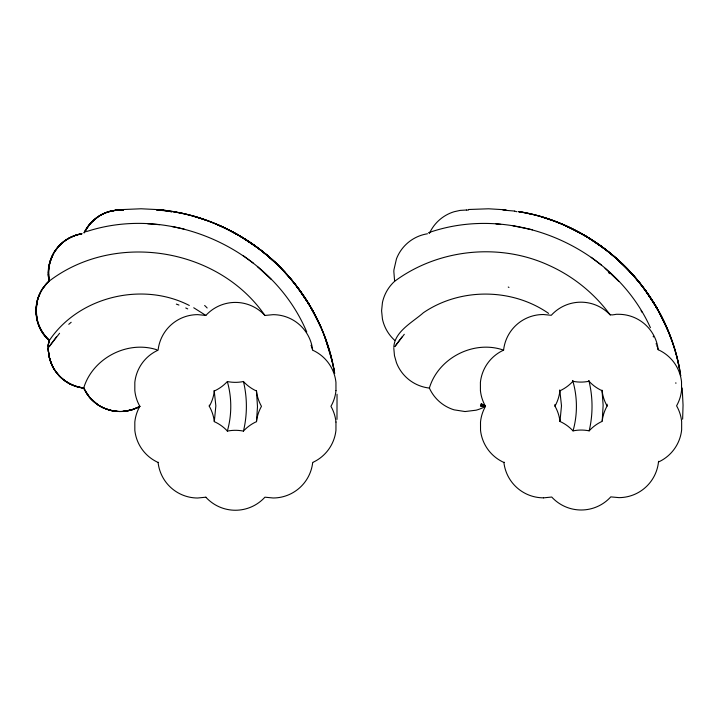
<?xml version="1.0" encoding="UTF-8"?>
<svg xmlns="http://www.w3.org/2000/svg" width="719" height="719" viewBox="0 0 719 719"><rect width="100%" height="100%" fill="white"/><g stroke="black" fill="none" stroke-linecap="round" stroke-linejoin="round"><path stroke-width="1.08" d="M39.752 294.125A39.68 39.68 0 0 0 38.242 297.972A39.644 39.644 0 0 0 37.127 301.998L36.202 310.518L37.091 319.038A39.68 39.68 0 0 0 39.671 326.929A39.922 39.922 0 0 0 43.751 334.002A40.201 40.201 0 0 0 49.153 340.069A39.815 39.815 0 0 0 48.955 341.049L48.937 341.166M48.434 345.111L48.362 350.288M48.586 270.515L49.305 281.03A40.21 40.21 0 0 0 43.877 287.07M227.501 382.149C231.904 398.047 231.86 415.151 227.357 431.023A40.057 40.057 0 0 0 214.298 421.649L214.298 421.631A39.743 39.743 0 0 0 209.319 406.325L209.301 405.157M48.766 341.408L48.973 340.303C33.982 327.325 31.627 303.041 43.562 287.321A40.165 40.165 0 0 1 46.115 284.158L48.973 281.264L48.191 274.721L48.488 268.106L49.863 261.644L52.28 255.524A39.869 39.869 0 0 1 54.132 252.18L58.437 246.455A40.192 40.192 0 0 1 63.667 241.602A40.003 40.003 0 0 1 69.707 237.737L76.43 234.987L81.615 233.918M48.506 272.959L48.515 272.878A39.94 39.94 0 0 1 81.589 233.774M48.191 346.882L48.173 349.218M393.814 347.331C394.38 331.504 412.958 322.04 423.428 312.702C460.259 287.591 512.036 287.942 548.588 313.385M48.533 271.764L48.55 271.207M48.173 347.331L48.245 345.794M48.191 346.819L48.317 344.778M48.559 271.108L48.613 270.155M682.637 419.213L683.05 405.112L682.196 388.017M48.245 345.731L48.416 343.835M48.398 345.623L48.568 343.664M336.977 419.366L337.04 394.228M48.595 270.416L49.854 262.741L52.667 255.299M48.29 345.165L48.47 344.689M48.326 344.716L48.515 344.176M48.164 273.202L48.865 265.679L50.905 258.633L54.132 252.18A40.093 40.093 0 0 1 58.437 246.455L63.667 241.602L69.707 237.737M48.335 344.59L48.892 341.417M335.962 390.624L335.944 382.328A39.94 39.94 0 0 0 312.675 350.189A39.896 39.896 0 0 0 273.166 314.661L264.916 315.452A39.985 39.985 0 0 0 205.859 315.434L193.726 307.759M48.371 344.275L48.649 343.035L48.425 343.772M243.471 381.6C247.354 397.778 247.345 414.872 243.471 431.058A40.066 40.066 0 0 1 256.494 421.649L257.492 406.63L256.458 390.714M602.234 420.84L603.133 405.246L602.028 390.183M48.676 342.801L48.649 343.053A39.878 39.878 0 0 1 48.937 341.112C78.074 296.749 142.227 281.174 189.304 305.467M48.515 343.017L48.721 342.532M48.488 343.269L49 340.797M48.55 342.774L48.829 341.804M48.586 342.523L49.153 340.069A39.976 39.976 0 0 1 36.175 310.518M48.703 341.777L48.91 341.291M48.883 340.788L49.153 340.069M214.316 421.568L215.853 405.867L214.199 390.561M559.975 421.46A40.057 40.057 0 0 1 573.034 430.888A40.147 40.147 0 0 1 589.167 430.852C593.076 414.378 592.977 396.969 588.861 380.549M573.034 430.888C577.663 414.495 577.528 396.807 572.666 380.477M658.721 461.283L658.478 462.038A39.896 39.896 0 0 1 619.05 497.638L610.791 496.874A39.949 39.949 0 0 1 551.734 497.036L543.501 497.863M503.606 350.144A39.94 39.94 0 0 0 480.409 382.328L480.427 390.633A39.797 39.797 0 0 0 485.496 406.325A39.797 39.797 0 0 1 476.131 410.19L465.049 411.547L454.102 409.839A39.878 39.878 0 0 1 429.378 388.062C438.204 358.206 473.219 340.006 502.77 349.856M84.141 232.659L89.749 223.977L98.179 216.563A39.878 39.878 0 0 1 103.114 213.795A39.653 39.653 0 0 1 108.461 211.737L115.786 210.245L123.344 210.146M48.946 347.016L59.578 333.265M49.44 346.261L50.06 345.336M394.794 346.702L401.975 336.995M395.351 345.866L404.294 334.299M50.42 344.814L56.415 336.905M394.623 340.294L394.641 340.276A39.86 39.86 0 0 1 382.436 319.047L381.591 310.788L382.445 302.528A39.86 39.86 0 0 1 394.632 281.291C438.231 248.945 499.31 242.573 548.66 265.23C572.297 275.781 593.175 292.39 608.768 313.035C610.548 316.854 615.158 313.637 618.565 314.293A39.896 39.896 0 0 1 658.182 349.713A39.94 39.94 0 0 1 681.54 381.816M43.562 287.321L46.115 284.158A40.228 40.228 0 0 1 48.973 281.264L48.173 274.236M68.754 324.314L71.172 322.274M205.877 497.197L197.626 498.015A39.896 39.896 0 0 1 158.099 462.488L158.548 462.335M49.027 281.237C114.6 231.024 218.055 247.453 264.907 315.443M205.823 315.407L197.626 314.634A39.896 39.896 0 0 0 158.099 350.162A39.94 39.94 0 0 0 134.83 382.319L134.821 390.624A39.797 39.797 0 0 0 139.854 406.325L137.626 407.502A39.904 39.904 0 0 1 135.316 408.545A39.752 39.752 0 0 1 132.934 409.444L123.92 411.376M504.387 462.272L503.884 462.443A39.949 39.949 0 0 1 480.535 430.339L480.508 422.044A39.788 39.788 0 0 1 485.496 406.325L481.29 403.539M428.461 232.749C512.665 203.18 613.667 246.329 650.416 327.693M131.865 409.767L132.925 409.426A39.653 39.653 0 0 1 127.955 410.747L126.841 410.953M122.473 411.439L130.481 410.19L137.626 407.502A39.904 39.904 0 0 1 135.316 408.536M108.964 211.656L111.589 210.955M131.712 409.812L127.955 410.747M86.424 231.608C171.553 203.639 272.007 249.403 306.752 331.998M111.769 210.919L118.716 210.002M126.679 410.98L125.313 411.223M84.608 232.417A39.94 39.94 0 0 1 116.361 210.164L123.156 210.047M125.394 411.205L119.956 411.502M122.392 411.493L123.911 411.331M123.857 411.34L122.931 411.457M121.871 209.589L141.068 208.771L158.162 209.624M468.527 209.499L488.578 208.789L506.104 209.849M123.362 210.065C114.555 209.58 105.603 211.719 98.179 216.563A40.129 40.129 0 0 0 93.686 219.996A40.219 40.219 0 0 0 89.749 223.977A40.129 40.129 0 0 0 86.397 228.507A39.913 39.913 0 0 0 83.988 232.848M157.003 210.173L159.438 210.011M117.179 210.119L117.646 210.083M157.102 210.092L168.776 211.027M502.914 210.083L514.265 211.035M118.249 210.02L120.1 209.966M158.027 210.11L158.225 210.101M118.86 209.993L119.803 209.966M121.601 411.529L121.466 411.484M156.94 210.101L161.353 210.047M158.818 210.083L159.393 210.065M121.313 411.538L121.08 411.547M120.406 411.556L111.616 410.657L103.114 407.781A39.904 39.904 0 0 1 98.144 405.004L89.749 397.589L83.692 388.08A39.788 39.788 0 0 1 69.68 383.829M543.025 314.482L551.284 315.282A39.985 39.985 0 0 1 610.332 315.111M159.51 210.011L168.597 210.991M159.915 210.065L160.454 210.065M120.091 411.556L118.617 411.475M120.954 209.966L121.322 209.966M160.085 210.011L160.652 210.065M466.343 210.02L460.142 210.397L454.102 211.737A39.94 39.94 0 0 0 429.369 233.504M466.406 210.02L468.411 210.101M480.445 406.217L485.496 406.325L480.939 404.15M121.511 209.975L122.625 210.02M161.505 210.092L160.786 210.074L162.476 210.137M121.888 209.984L122.446 210.011M161.46 210.092L162.26 210.128M118.32 411.466L117.88 411.502M117.736 411.493L115.975 411.349M117.646 411.484L117.368 411.466M163.501 210.218L162.296 210.128L171.58 211.763M117.574 411.421L115.588 411.241A39.94 39.94 0 0 1 114.123 411.052L108.452 409.758M117.269 411.457L116.9 411.43M159.573 224.688L147.755 223.798M163.132 210.182L164.615 210.325A39.94 39.94 0 0 1 166.08 210.523A39.806 39.806 0 0 1 168.956 211.071M495.993 223.924L500.676 224.355M163.689 210.227L164.885 210.361A39.94 39.94 0 0 1 171.482 211.737M116.065 411.358L115.049 411.241M116.056 411.295L115.238 411.268M115.957 411.286L115.417 411.286M115.148 411.259L115.319 411.214A39.904 39.904 0 0 1 83.755 387.936M115.13 411.187L114.582 411.115M114.402 411.088L114.141 411.115A39.752 39.752 0 0 1 111.274 410.558M114.213 411.061L108.461 409.839M512.971 225.802L532.536 229.783M480.508 405.525L485.496 406.325L480.678 404.824M171.805 211.377C253.268 223.618 322.076 291.968 334.659 373.449C331.72 356.408 326.606 339.754 319.407 324.026M518.453 211.539C600.365 224.265 669.101 293.774 680.695 375.92C669.029 293.819 600.392 224.166 518.372 211.521L519.837 211.817M183.03 213.588L170.259 211.125C200.943 215.907 230.422 228.049 255.569 246.258M518.372 211.521L531.278 214.19M83.692 388.08C71.657 386.66 60.594 379.641 54.132 369.395A39.869 39.869 0 0 1 52.28 366.052L49.26 357.703L48.344 349.731M171.742 226.431L184.118 229.064M514.445 211.071L516.889 211.737M181.592 213.228C217.408 221.03 251.003 238.852 277.273 264.448M529.831 213.804C583.289 225.955 630.869 261.428 657.561 309.332M156.904 349.793C127.416 340.105 92.697 358.224 83.737 387.936A39.94 39.94 0 0 0 86.469 393.05M193.447 216.176L205.661 220.05M541.784 216.958L554.052 221.048M176.335 304.101L178.923 305.054M555.436 221.605C589.706 234.538 620.093 257.258 642.409 286.288M226.018 228.597L238.16 234.96L258.678 248.549M216.904 224.409L227.375 229.217M218.046 224.903C244.181 236.335 267.98 253.223 286.98 274.541M185.763 307.966L187.722 308.909M564.837 225.407L586.228 236.38L606.719 250.383M236.848 234.259L238.16 234.96M240.038 236.111C256.692 245.907 271.809 258.229 285.012 272.33L283.978 271.288M584.924 235.661L586.228 236.38M229.1 230.08L241.323 236.821M103.114 407.781L98.179 405.013A40.111 40.111 0 0 1 93.704 401.588A40.219 40.219 0 0 1 89.749 397.589A40.111 40.111 0 0 1 86.415 393.086M577.492 231.5C598.235 242.528 616.992 257.168 632.738 274.613L631.713 273.553M247.794 240.91C282.63 263.558 309.925 297.504 324.575 336.384M595.88 242.528C630.365 265.688 657.157 300.039 671.231 339.125M600.176 245.521L601.399 246.338M243.22 255.676L253.448 263.235M591.207 257.312L601.264 264.987M259.892 249.421L270.461 258.103L280.599 267.693M257.357 266.551L271.458 279.601M617.279 259.2L628.433 269.949M274.047 261.41L275.152 262.381M605.056 268.313L618.888 281.48M265.644 253.996C289.326 273.651 308.424 298.78 320.773 326.983L309.799 305.593L295.797 285.101M621.98 263.558L623.067 264.547M608.526 272.573L609.658 273.624M272.627 260.107L271.566 259.083C289.011 274.829 303.652 293.586 314.679 314.329M620.533 262.201L619.499 261.168C636.692 277.174 651.037 296.165 661.741 317.079M289.155 277.004L290.152 278.109M636.845 279.412L637.825 280.527M629.44 271.027L630.41 272.133M286.018 273.409C295.221 283.762 303.562 294.907 310.518 306.896M298.052 288.058L306.941 300.919L313.987 313.026M291.105 279.242L292.004 280.401M645.563 290.611L646.462 291.788M638.76 281.677L639.64 282.846M643.271 287.501L656.86 308.02L667.412 329.275L663.224 320.153M653.427 302.339C665.255 321.474 673.748 342.621 678.592 364.587M648.116 294.233L655.71 306.141M641.06 310.68L642.076 312.289M54.132 369.395L50.905 362.942L48.865 355.887L48.164 348.32M58.616 375.003A40.003 40.003 0 0 1 54.276 369.207A39.878 39.878 0 0 1 52.478 366.025L49.791 359.024L48.452 351.528M653.176 336.258L653.472 336.968M324.35 335.701L330.291 353.793L333.949 369.494M656.088 343.691L656.276 344.194M311.012 345.246L311.318 346.109M656.78 345.596L657.211 346.819M311.722 347.268L312.307 349.012M657.57 347.861L658.182 349.713M325.132 337.768L332.367 361.99M312.379 349.227L312.549 349.749M572.719 380.666L572.854 381.142M243.435 381.421L243.462 381.537A40.057 40.057 0 0 0 256.494 391.001A39.734 39.734 0 0 0 261.473 406.325A39.734 39.734 0 0 0 256.485 421.649M588.987 381.061L589.041 381.268A40.057 40.057 0 0 0 602.1 390.696A39.734 39.734 0 0 0 607.115 406.01A39.734 39.734 0 0 0 602.171 421.343A40.066 40.066 0 0 0 589.167 430.843M678.251 363.041L679.554 369.341M559.724 390.004L559.831 390.48M559.822 390.426L561.494 405.759L559.975 421.46A39.743 39.743 0 0 0 554.96 406.145L554.933 404.482M214.262 390.821L214.298 391.001A40.057 40.057 0 0 0 227.33 381.537A40.192 40.192 0 0 0 243.462 381.528M394.623 281.264L393.841 271.557A31.528 31.528 0 0 1 393.94 269.841L396.466 258.84A39.904 39.904 0 0 1 427.481 233.774M48.775 277.723L49.305 281.03A39.77 39.77 0 0 1 49.117 280.051A39.851 39.851 0 0 1 48.955 279.062A39.94 39.94 0 0 1 48.82 278.064L48.703 276.995M681.522 381.816L681.567 390.111A39.797 39.797 0 0 1 676.579 405.831A39.788 39.788 0 0 1 681.648 421.523L681.648 429.827A39.949 39.949 0 0 1 658.469 462.011M335.962 422.035L335.944 430.33A39.949 39.949 0 0 1 312.675 462.461L312.693 462.479A39.896 39.896 0 0 1 273.166 497.988L264.916 497.197A39.949 39.949 0 0 1 205.85 497.206M48.622 276.15L48.685 276.887M48.29 351.591L48.317 348.976M48.407 350.935L48.407 350.998A40.201 40.201 0 0 0 48.488 351.942M48.586 275.53L48.55 274.811M48.541 274.622L48.524 273.993M607.097 404.222L607.115 406.01M393.805 348.311L394.47 355.662L396.466 362.727A39.94 39.94 0 0 0 429.342 388.062M48.317 348.131L48.317 348.32A40.12 40.12 0 0 0 49.18 356.561M69.869 237.791A39.644 39.644 0 0 1 81.975 233.801M41.334 290.611A40.021 40.021 0 0 1 43.562 287.187M39.464 294.439A39.833 39.833 0 0 1 41.334 290.8M39.464 294.386A39.653 39.653 0 0 0 36.858 302.268L35.95 310.788L36.858 319.299A39.68 39.68 0 0 0 39.464 327.19A39.833 39.833 0 0 0 41.334 330.839A40.021 40.021 0 0 0 43.562 334.254A40.165 40.165 0 0 0 46.115 337.418A40.237 40.237 0 0 0 48.973 340.303M58.437 375.111A40.192 40.192 0 0 0 63.667 379.974A40.003 40.003 0 0 0 69.707 383.838M111.247 410.504A39.644 39.644 0 0 1 103.114 407.682A39.752 39.752 0 0 1 100.597 406.433M158.108 462.461A39.949 39.949 0 0 1 134.83 430.33L134.821 422.035A39.788 39.788 0 0 1 139.854 406.325A40.084 40.084 0 0 1 137.527 407.547M171.293 211.674A39.617 39.617 0 0 0 170.367 211.422A39.644 39.644 0 0 0 169.423 211.179M84.447 232.695A39.913 39.913 0 0 1 86.855 228.372A40.138 40.138 0 0 1 90.226 223.852A40.219 40.219 0 0 1 94.189 219.861A40.138 40.138 0 0 1 98.665 216.464M116.118 210.254A39.913 39.913 0 0 0 114.654 210.442A39.806 39.806 0 0 0 113.198 210.631A39.806 39.806 0 0 0 110.384 211.251M101.091 214.99A39.806 39.806 0 0 1 106.259 212.581A39.617 39.617 0 0 1 110.358 211.26M70.147 237.549A39.725 39.725 0 0 1 81.678 233.684M70.147 237.549A40.003 40.003 0 0 0 64.099 241.404A40.201 40.201 0 0 0 58.85 246.249A40.156 40.156 0 0 0 56.567 248.999A40.039 40.039 0 0 0 54.536 251.956M49.072 266.363A39.797 39.797 0 0 1 49.629 263.63A39.644 39.644 0 0 1 51.292 258.4A39.797 39.797 0 0 1 52.784 255.065M50.105 261.851A39.626 39.626 0 0 1 50.663 260.107M48.802 268.214A40.075 40.075 0 0 0 48.703 269.149A40.201 40.201 0 0 0 48.622 270.092M37.064 318.966A39.922 39.922 0 0 1 36.399 314.769A40.138 40.138 0 0 1 36.966 302.843M36.966 302.726A39.922 39.922 0 0 1 49.314 280.994M37.127 301.998A40.012 40.012 0 0 0 36.265 308.334A40.686 40.686 0 0 0 36.256 312.693M48.874 354.737A39.86 39.86 0 0 1 48.613 352.876M52.487 366.025A39.725 39.725 0 0 1 51.013 362.709A39.653 39.653 0 0 1 49.386 357.469M48.838 354.728A39.725 39.725 0 0 0 49.665 358.574A39.86 39.86 0 0 0 83.746 387.909L83.737 387.936A39.788 39.788 0 0 1 76.475 386.418A39.725 39.725 0 0 1 69.77 383.649A40.003 40.003 0 0 1 63.739 379.767A40.174 40.174 0 0 1 58.518 374.905A40.156 40.156 0 0 1 56.244 372.136M50.393 360.992A39.635 39.635 0 0 1 49.854 359.248M98.179 404.905A40.111 40.111 0 0 1 93.713 401.472A40.219 40.219 0 0 1 89.776 397.454A40.111 40.111 0 0 1 86.442 392.942M109.836 410.154A39.617 39.617 0 0 1 105.738 408.814M139.854 406.325A39.797 39.797 0 0 1 124.135 411.322M130.472 410.163A39.635 39.635 0 0 1 129.222 410.477M335.971 422.035A39.788 39.788 0 0 0 330.938 406.325A39.797 39.797 0 0 0 335.971 390.624M204.636 305.494A166.898 38.655 4.1 0 1 207.153 307.984M214.298 391.001A39.752 39.752 0 0 1 209.319 406.325M227.33 431.121A40.147 40.147 0 0 1 243.453 431.121M675.887 383.38A51.265 0.719 86.9 0 1 675.842 382.724M508.971 287.447A84.069 1.447 30.9 0 1 508.252 287.034M503.597 350.117A39.896 39.896 0 0 1 543.025 314.518M543.501 497.836A39.896 39.896 0 0 1 503.893 462.443M589.032 381.259A40.192 40.192 0 0 1 572.908 381.304A40.057 40.057 0 0 1 559.894 390.803A39.752 39.752 0 0 1 554.96 406.145"/></g></svg>
